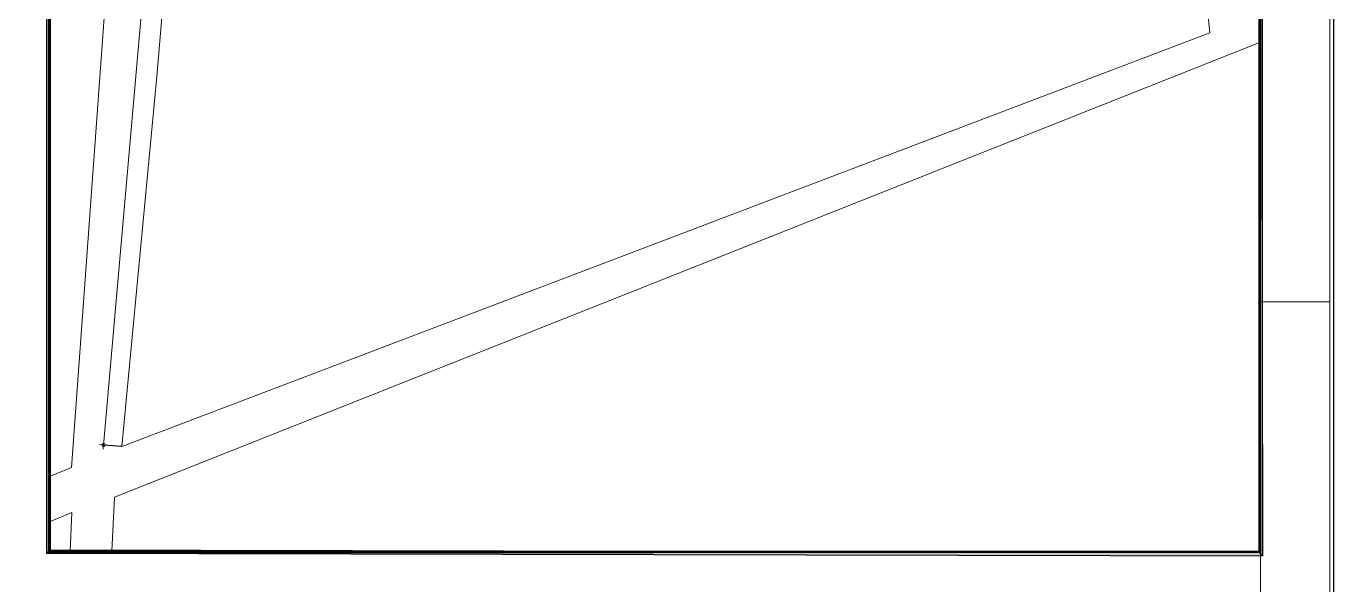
# Model space of a CAD drawing. Header units: millimetres. Extents: x 2928 to 3112, y 1220 to 1280.
# Drawn here: x 2994.26 to 3013.21, y 1246.08 to 1254.2 of the extents above; entities that cross this region are included whole.
import ezdxf
from ezdxf.xclip import XClip

# ---------------------------------------------------------------- set-up
doc = ezdxf.new("R2010")
doc.units = ezdxf.units.MM

# ---------------------------------------------------------------- blocks, each defined once
blk = doc.blocks.new('MF1454BF0')
at = {"color": 7, "linetype": 'Continuous', "lineweight": 9, "true_color": 0x000007}
blk.add_lwpolyline([(840.46, 593.82), (0.56, 593.82), (0.56, 0.62), (840.46, 0.62)], close=True, dxfattribs=at)
blk = doc.blocks.new('MF1454B40')
at = {"color": 7, "linetype": 'Continuous', "lineweight": 9, "true_color": 0x000007}
for points in [[(797.96, 583.83), (808.18, 483.3), (823.13, 336.01)], [(830.47, 334.68), (665.22, 269.07), (664.83, 261.24)], [(659.04, 273.34), (655.73, 271.98), (655.73, 271.98)], [(658.81, 261.24), (659.07, 266.83), (655.73, 265.44)]]:
    blk.add_lwpolyline(points, dxfattribs=at)

msp = doc.modelspace()

# ---------------------------------------------------------------- hatches: boundary and pattern name
at = {"true_color": 0x000007}
h = msp.add_hatch(color=7, dxfattribs=at)
h.paths.add_polyline_path([(3012.23233, 1279.10416), (3012.18233, 1279.05749), (3012.23233, 1246.50036)])
h.paths.add_polyline_path([(3012.18233, 1279.05749), (3012.23233, 1246.50036), (3012.18233, 1246.55036)])
h.paths.add_polyline_path([(3012.23233, 1246.50036), (3012.18233, 1246.55036), (2994.56208, 1246.54036)])
h.paths.add_polyline_path([(3012.18233, 1246.55036), (2994.56208, 1246.54036), (2994.61541, 1246.58703)])
h.paths.add_polyline_path([(2994.56208, 1246.54036), (2994.61541, 1246.58703), (2994.56208, 1279.10416)])
h.paths.add_polyline_path([(2994.61541, 1246.58703), (2994.56208, 1279.10416), (2994.61541, 1279.05749)])
h.paths.add_polyline_path([(2994.56208, 1279.10416), (2994.61541, 1279.05749), (3012.23233, 1279.10416)])
h.paths.add_polyline_path([(2994.61541, 1279.05749), (3012.23233, 1279.10416), (3012.18233, 1279.05749)])

# ---------------------------------------------------------------- linework, layer by layer
at = {"color": 7, "linetype": 'Continuous', "lineweight": 9, "true_color": 0x000007}
msp.add_lwpolyline([(3012.20566, 1279.08083), (2931.06784, 1279.08083), (2931.06784, 1221.3), (3012.20566, 1221.3)], close=True, dxfattribs=at)
at = {"color": 7, "linetype": 'Continuous', "lineweight": -2, "true_color": 0x000007}
for points in [[(2994.56208, 1246.54036), (2994.61541, 1246.58703), (2994.56208, 1279.10416)], [(2994.61541, 1246.58703), (2994.56208, 1279.10416), (2994.61541, 1279.05749)], [(2994.58874, 1246.5637), (3012.20566, 1246.5637), (3012.20566, 1279.08083), (2994.58874, 1279.08083)], [(3012.23233, 1279.10416), (3012.18233, 1279.05749), (3012.23233, 1246.50036)], [(3012.18233, 1279.05749), (3012.23233, 1246.50036), (3012.18233, 1246.55036)], [(3012.18233, 1246.55036), (2994.56208, 1246.54036), (2994.61541, 1246.58703)], [(3012.23233, 1246.50036), (3012.18233, 1246.55036), (2994.56208, 1246.54036)]]:
    msp.add_lwpolyline(points, close=True, dxfattribs=at)
at = {"color": 7, "linetype": 'Continuous', "lineweight": 9, "true_color": 0x000007}
for points in [[(2994.92542, 1247.78371), (2996.97545, 1276.08079), (2996.97545, 1276.08079)], [(2997.19545, 1265.6573), (2996.16543, 1253.4638), (2996.16543, 1253.4638)], [(3011.46565, 1254.10047), (2995.65543, 1248.08705), (2996.16543, 1253.4638)], [(3013.21234, 1250.19042), (3012.20566, 1250.19042), (3012.20566, 1250.19042)]]:
    msp.add_lwpolyline(points, dxfattribs=at)
at = {"color": 8, "linetype": 'Continuous', "lineweight": 5, "true_color": 0x767676}
msp.add_lwpolyline([(2996.92544, 1265.63397), (2995.39209, 1248.16372), (2995.39209, 1248.16372)], dxfattribs=at)
at = {"color": 252, "linetype": 'Continuous', "lineweight": 5, "true_color": 0x989898}
for points in [[(2995.44542, 1248.10705), (2995.32876, 1248.11705), (2995.32876, 1248.11705)], [(2995.39209, 1248.17372), (2995.38209, 1248.05038), (2995.38209, 1248.05038)]]:
    msp.add_lwpolyline(points, dxfattribs=at)
at = {"color": 253, "linetype": 'Continuous', "lineweight": -2, "true_color": 0x9a9a9a}
msp.add_lwpolyline([(2995.64876, 1248.09039), (2995.38876, 1248.11039), (2995.38876, 1248.11039)], dxfattribs=at)
at = {"color": 252, "linetype": 'Continuous', "lineweight": 5, "true_color": 0x989898}
msp.add_open_spline([(2995.38542, 1248.08705), (2995.39876, 1248.08705), (2995.41209, 1248.09705), (2995.41209, 1248.11039), (2995.41209, 1248.11039), (2995.41542, 1248.12372), (2995.40542, 1248.13705), (2995.38876, 1248.13705), (2995.38876, 1248.13705), (2995.37542, 1248.13705), (2995.36542, 1248.12705), (2995.36209, 1248.11372), (2995.36209, 1248.11372), (2995.36209, 1248.10039), (2995.37209, 1248.09039), (2995.38542, 1248.08705)], degree=3, knots=[0, 0, 0, 0, 0.0625, 0.0625, 0.0625, 0.06250001, 0.125, 0.125, 0.125, 0.12500001, 0.1875, 0.1875, 0.1875, 0.18750001, 1, 1, 1, 1], dxfattribs=at)

# ---------------------------------------------------------------- block references
at = {"color": 7, "true_color": 0xffffff}
ref = msp.add_blockref('MF1454BF0', (2928.49447, 1220.2311), dxfattribs=dict(at, xscale=0.100799677, yscale=0.100799677, zscale=0.100799677))
XClip(ref).set_block_clipping_path([(0, 0.4188235294), (841.02, 594.08)])
ref = msp.add_blockref('MF1454B40', (2928.49447, 1220.2311), dxfattribs=dict(at, xscale=0.100799677, yscale=0.100799677, zscale=0.100799677))
XClip(ref).set_block_clipping_path([(655.8315759673, 261.2699465241), (830.437804341, 583.7623592325)])

doc.saveas('drawing.dxf')
